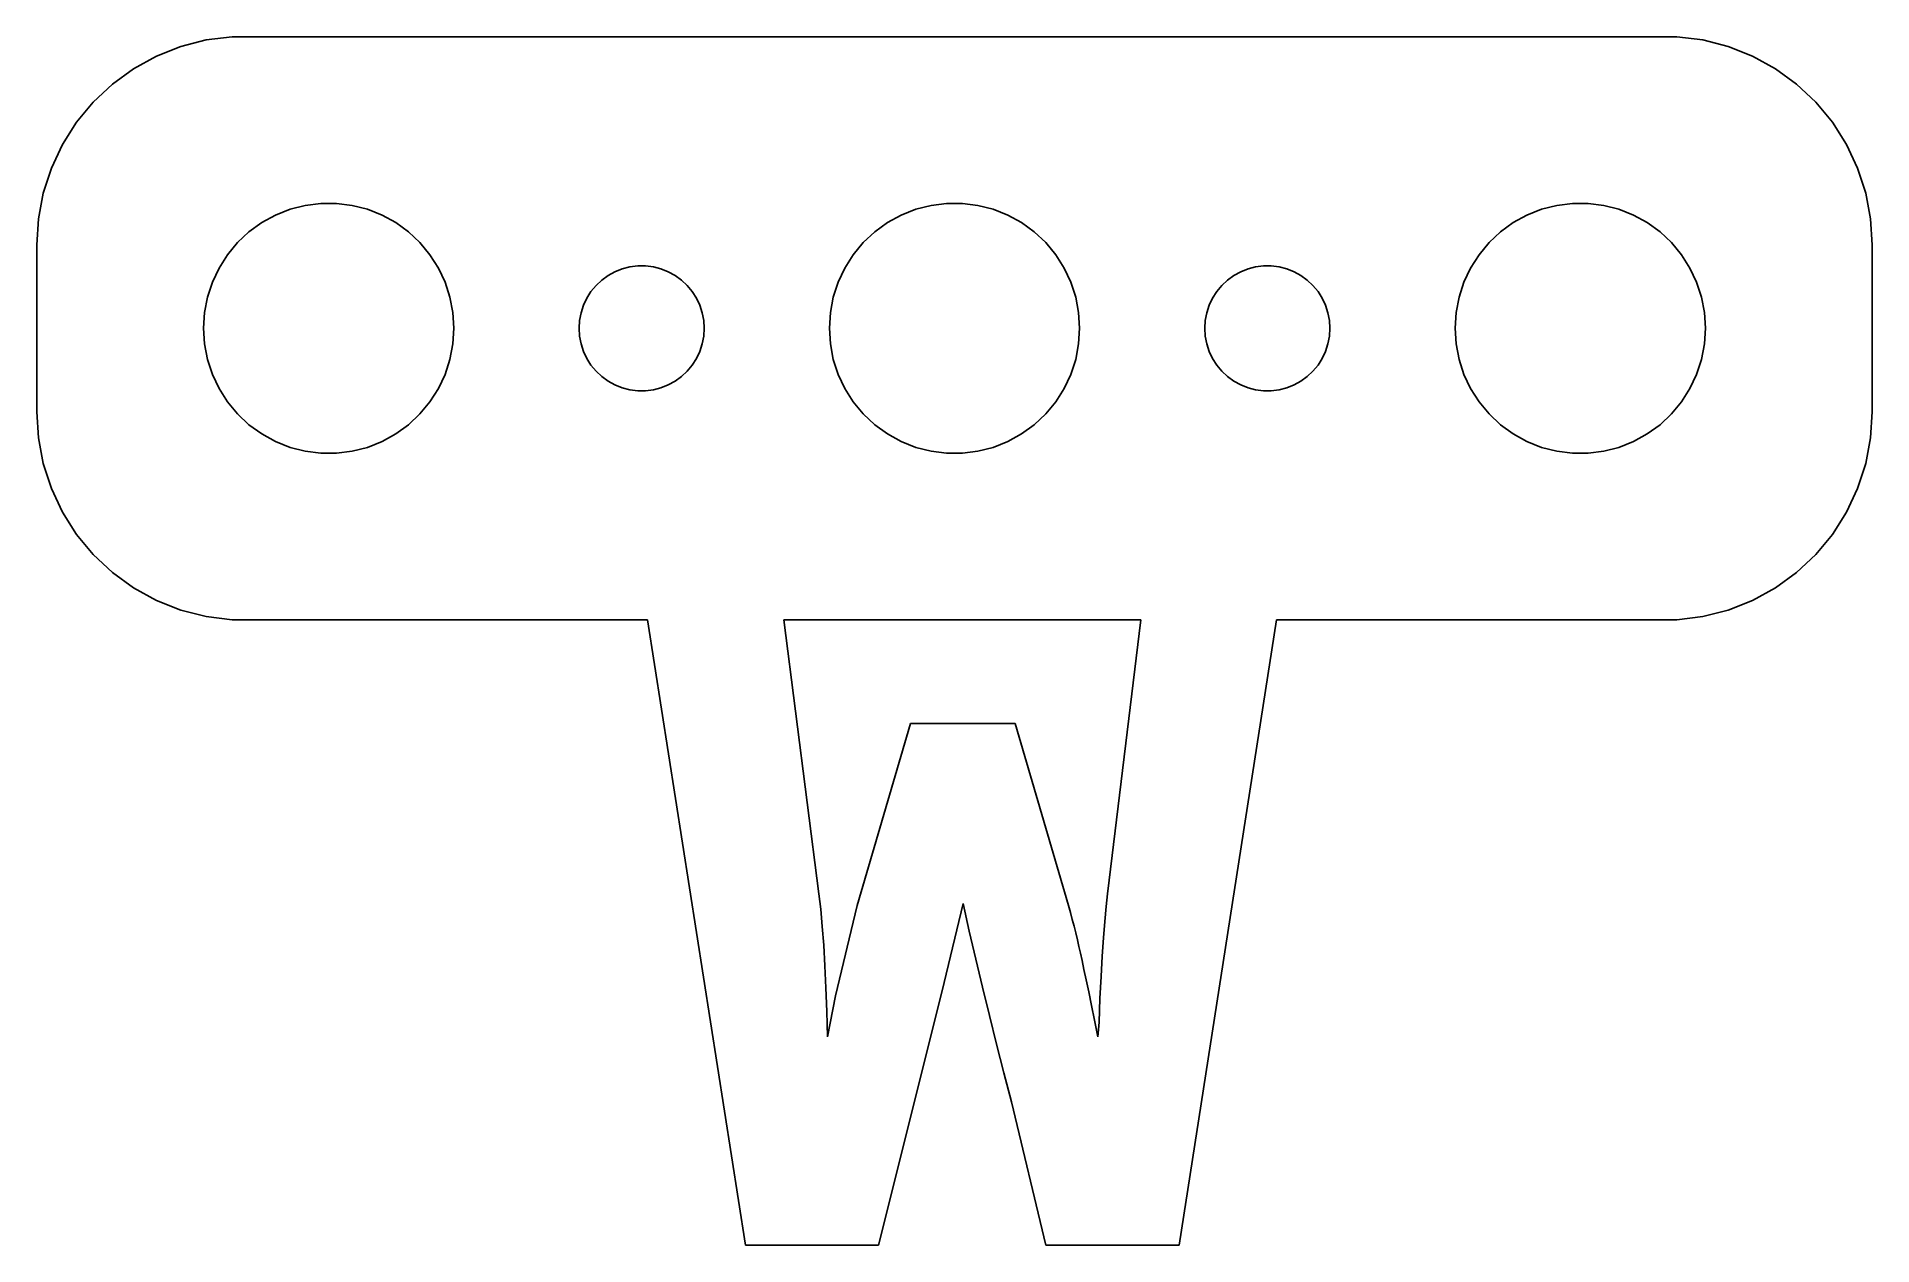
# Model space of a CAD drawing. Header units: metres. Extents: x -22 to 22, y -22 to 7.
import ezdxf

# ---------------------------------------------------------------- set-up
doc = ezdxf.new("R2010")
doc.units = ezdxf.units.M

msp = doc.modelspace()

# ---------------------------------------------------------------- linework, layer by layer
for p, q in [((-18.5451, 6.75528), (-19.1289, 6.52412)), ((-17.9369, 6.91142), (-18.5451, 6.75528)), ((-17.3139, 6.99013), (-17.9369, 6.91142)), ((17.3139, 6.99013), (-17.3139, 6.99013)), ((17.9369, 6.91142), (17.3139, 6.99013)), ((18.5451, 6.75528), (17.9369, 6.91142)), ((19.1289, 6.52412), (18.5451, 6.75528)), ((-19.6791, 6.22163), (-20.1871, 5.85255)), ((-19.1289, 6.52412), (-19.6791, 6.22163)), ((19.6791, 6.22163), (19.1289, 6.52412)), ((20.1871, 5.85255), (19.6791, 6.22163)), ((-20.1871, 5.85255), (-20.6448, 5.42273)), ((20.6448, 5.42273), (20.1871, 5.85255)), ((-20.6448, 5.42273), (-21.0451, 4.93892)), ((21.0451, 4.93892), (20.6448, 5.42273)), ((-21.0451, 4.93892), (-21.3815, 4.40877)), ((21.3815, 4.40877), (21.0451, 4.93892)), ((-21.3815, 4.40877), (-21.6489, 3.84062)), ((21.6489, 3.84062), (21.3815, 4.40877)), ((-21.6489, 3.84062), (-21.8429, 3.24344)), ((21.8429, 3.24344), (21.6489, 3.84062)), ((-21.8429, 3.24344), (-21.9606, 2.62666)), ((21.9606, 2.62666), (21.8429, 3.24344)), ((-16.6075, 2.53297), (-16.2773, 2.71448)), ((-16.2773, 2.71448), (-15.927, 2.85316)), ((-15.927, 2.85316), (-15.5621, 2.94685)), ((-15.5621, 2.94685), (-15.1884, 2.99408)), ((-15.1884, 2.99408), (-14.8116, 2.99408)), ((-14.8116, 2.99408), (-14.4379, 2.94685)), ((-14.4379, 2.94685), (-14.0729, 2.85316)), ((-14.0729, 2.85316), (-13.7227, 2.71448)), ((-13.7227, 2.71448), (-13.3925, 2.53297)), ((-1.60747, 2.53297), (-1.27733, 2.71448)), ((-1.27733, 2.71448), (-0.927048, 2.85316)), ((-0.927048, 2.85316), (-0.562134, 2.94685)), ((-0.562134, 2.94685), (-0.18837, 2.99408)), ((-0.18837, 2.99408), (0.18837, 2.99408)), ((0.18837, 2.99408), (0.562134, 2.94685)), ((0.562134, 2.94685), (0.927048, 2.85316)), ((0.927048, 2.85316), (1.27733, 2.71448)), ((1.27733, 2.71448), (1.60747, 2.53297)), ((13.3925, 2.53297), (13.7227, 2.71448)), ((13.7227, 2.71448), (14.0729, 2.85316)), ((14.0729, 2.85316), (14.4379, 2.94685)), ((14.4379, 2.94685), (14.8116, 2.99408)), ((14.8116, 2.99408), (15.1884, 2.99408)), ((15.1884, 2.99408), (15.5621, 2.94685)), ((15.5621, 2.94685), (15.927, 2.85316)), ((15.927, 2.85316), (16.2773, 2.71448)), ((16.2773, 2.71448), (16.6075, 2.53297)), ((-21.9606, 2.62666), (-22, 2)), ((-17.1869, 2.05363), (-16.9123, 2.31154)), ((-16.9123, 2.31154), (-16.6075, 2.53297)), ((-13.3925, 2.53297), (-13.0877, 2.31154)), ((-13.0877, 2.31154), (-12.8131, 2.05363)), ((-2.1869, 2.05363), (-1.91226, 2.31154)), ((-1.91226, 2.31154), (-1.60747, 2.53297)), ((1.60747, 2.53297), (1.91226, 2.31154)), ((1.91226, 2.31154), (2.1869, 2.05363)), ((12.8131, 2.05363), (13.0877, 2.31154)), ((13.0877, 2.31154), (13.3925, 2.53297)), ((16.6075, 2.53297), (16.9123, 2.31154)), ((16.9123, 2.31154), (17.1869, 2.05363)), ((22, 2), (21.9606, 2.62666)), ((-22, 2), (-22, -2)), ((-17.6289, 1.44525), (-17.427, 1.76335)), ((-17.427, 1.76335), (-17.1869, 2.05363)), ((-12.8131, 2.05363), (-12.5729, 1.76335)), ((-12.5729, 1.76335), (-12.3711, 1.44525)), ((-2.62891, 1.44525), (-2.42705, 1.76335)), ((-2.42705, 1.76335), (-2.1869, 2.05363)), ((2.1869, 2.05363), (2.42705, 1.76335)), ((2.42705, 1.76335), (2.62891, 1.44525)), ((12.3711, 1.44525), (12.5729, 1.76335)), ((12.5729, 1.76335), (12.8131, 2.05363)), ((17.1869, 2.05363), (17.427, 1.76335)), ((17.427, 1.76335), (17.6289, 1.44525)), ((22, -2), (22, 2)), ((-17.7893, 1.10437), (-17.6289, 1.44525)), ((-12.3711, 1.44525), (-12.2107, 1.10437)), ((-8.30373, 1.26648), (-8.13866, 1.35724)), ((-8.13866, 1.35724), (-7.96352, 1.42657)), ((-7.96352, 1.42657), (-7.78107, 1.47342)), ((-7.78107, 1.47342), (-7.59418, 1.49704)), ((-7.59418, 1.49704), (-7.40581, 1.49704)), ((-7.40581, 1.49704), (-7.21892, 1.47342)), ((-7.21892, 1.47342), (-7.03647, 1.42657)), ((-7.03647, 1.42657), (-6.86133, 1.35724)), ((-6.86133, 1.35724), (-6.69626, 1.26648)), ((-2.78932, 1.10437), (-2.62891, 1.44525)), ((2.62891, 1.44525), (2.78932, 1.10437)), ((6.69626, 1.26648), (6.86133, 1.35724)), ((6.86133, 1.35724), (7.03647, 1.42657)), ((7.03647, 1.42657), (7.21892, 1.47342)), ((7.21892, 1.47342), (7.40581, 1.49704)), ((7.40581, 1.49704), (7.59418, 1.49704)), ((7.59418, 1.49704), (7.78107, 1.47342)), ((7.78107, 1.47342), (7.96352, 1.42657)), ((7.96352, 1.42657), (8.13866, 1.35724)), ((8.13866, 1.35724), (8.30373, 1.26648)), ((12.2107, 1.10437), (12.3711, 1.44525)), ((17.6289, 1.44525), (17.7893, 1.10437)), ((-17.9057, 0.746063), (-17.7893, 1.10437)), ((-12.2107, 1.10437), (-12.0942, 0.746063)), ((-8.81445, 0.722626), (-8.71352, 0.881668)), ((-8.71352, 0.881668), (-8.59344, 1.02681)), ((-8.59344, 1.02681), (-8.45613, 1.15576)), ((-8.45613, 1.15576), (-8.30373, 1.26648)), ((-6.69626, 1.26648), (-6.54385, 1.15576)), ((-6.54385, 1.15576), (-6.40654, 1.02681)), ((-6.40654, 1.02681), (-6.28647, 0.881668)), ((-6.28647, 0.881668), (-6.18553, 0.722626)), ((-2.90575, 0.746063), (-2.78932, 1.10437)), ((2.78932, 1.10437), (2.90575, 0.746063)), ((6.18553, 0.722626), (6.28647, 0.881668)), ((6.28647, 0.881668), (6.40654, 1.02681)), ((6.40654, 1.02681), (6.54385, 1.15576)), ((6.54385, 1.15576), (6.69626, 1.26648)), ((8.30373, 1.26648), (8.45613, 1.15576)), ((8.45613, 1.15576), (8.59344, 1.02681)), ((8.59344, 1.02681), (8.71352, 0.881668)), ((8.71352, 0.881668), (8.81445, 0.722626)), ((12.0942, 0.746063), (12.2107, 1.10437)), ((17.7893, 1.10437), (17.9057, 0.746063)), ((-17.9763, 0.375992), (-17.9057, 0.746063)), ((-12.0942, 0.746063), (-12.0237, 0.375992)), ((-8.95287, 0.373032), (-8.89465, 0.552185)), ((-8.89465, 0.552185), (-8.81445, 0.722626)), ((-6.18553, 0.722626), (-6.10533, 0.552185)), ((-6.10533, 0.552185), (-6.04712, 0.373032)), ((-2.97633, 0.375992), (-2.90575, 0.746063)), ((2.90575, 0.746063), (2.97633, 0.375992)), ((6.04712, 0.373032), (6.10533, 0.552185)), ((6.10533, 0.552185), (6.18553, 0.722626)), ((8.81445, 0.722626), (8.89465, 0.552185)), ((8.89465, 0.552185), (8.95287, 0.373032)), ((12.0237, 0.375992), (12.0942, 0.746063)), ((17.9057, 0.746063), (17.9763, 0.375992)), ((-18, 0), (-17.9763, 0.375992)), ((-17.9763, -0.375992), (-18, 0)), ((-12.0237, 0.375992), (-12, 0)), ((-12, 0), (-12.0237, -0.375992)), ((-9, 0), (-8.98816, 0.187988)), ((-8.98816, -0.187988), (-9, 0)), ((-8.98816, 0.187988), (-8.95287, 0.373032)), ((-6.04712, 0.373032), (-6.01183, 0.187988)), ((-6.01183, 0.187988), (-6, 0)), ((-6, 0), (-6.01183, -0.187988)), ((-3, 0), (-2.97633, 0.375992)), ((-2.97633, -0.375992), (-3, 0)), ((2.97633, 0.375992), (3, 0)), ((3, 0), (2.97633, -0.375992)), ((6, 0), (6.01183, 0.187988)), ((6.01183, -0.187988), (6, 0)), ((6.01183, 0.187988), (6.04712, 0.373032)), ((8.95287, 0.373032), (8.98816, 0.187988)), ((8.98816, 0.187988), (9, 0)), ((9, 0), (8.98816, -0.187988)), ((12, 0), (12.0237, 0.375992)), ((12.0237, -0.375992), (12, 0)), ((17.9763, 0.375992), (18, 0)), ((18, 0), (17.9763, -0.375992)), ((-17.9057, -0.746063), (-17.9763, -0.375992)), ((-12.0237, -0.375992), (-12.0942, -0.746063)), ((-8.95287, -0.373032), (-8.98816, -0.187988)), ((-8.89465, -0.552185), (-8.95287, -0.373032)), ((-6.04712, -0.373032), (-6.10533, -0.552185)), ((-6.01183, -0.187988), (-6.04712, -0.373032)), ((-2.90575, -0.746063), (-2.97633, -0.375992)), ((2.97633, -0.375992), (2.90575, -0.746063)), ((6.04712, -0.373032), (6.01183, -0.187988)), ((6.10533, -0.552185), (6.04712, -0.373032)), ((8.95287, -0.373032), (8.89465, -0.552185)), ((8.98816, -0.187988), (8.95287, -0.373032)), ((12.0942, -0.746063), (12.0237, -0.375992)), ((17.9763, -0.375992), (17.9057, -0.746063)), ((-17.7893, -1.10437), (-17.9057, -0.746063)), ((-12.0942, -0.746063), (-12.2107, -1.10437)), ((-8.81445, -0.722626), (-8.89465, -0.552185)), ((-8.71352, -0.881668), (-8.81445, -0.722626)), ((-6.18553, -0.722626), (-6.28647, -0.881668)), ((-6.10533, -0.552185), (-6.18553, -0.722626)), ((-2.78932, -1.10437), (-2.90575, -0.746063)), ((2.90575, -0.746063), (2.78932, -1.10437)), ((6.18553, -0.722626), (6.10533, -0.552185)), ((6.28647, -0.881668), (6.18553, -0.722626)), ((8.81445, -0.722626), (8.71352, -0.881668)), ((8.89465, -0.552185), (8.81445, -0.722626)), ((12.2107, -1.10437), (12.0942, -0.746063)), ((17.9057, -0.746063), (17.7893, -1.10437)), ((-17.6289, -1.44525), (-17.7893, -1.10437)), ((-12.2107, -1.10437), (-12.3711, -1.44525)), ((-8.59344, -1.02681), (-8.71352, -0.881668)), ((-8.45613, -1.15576), (-8.59344, -1.02681)), ((-8.30373, -1.26648), (-8.45613, -1.15576)), ((-8.13866, -1.35724), (-8.30373, -1.26648)), ((-6.69626, -1.26648), (-6.86133, -1.35724)), ((-6.54385, -1.15576), (-6.69626, -1.26648)), ((-6.40654, -1.02681), (-6.54385, -1.15576)), ((-6.28647, -0.881668), (-6.40654, -1.02681)), ((-2.62891, -1.44525), (-2.78932, -1.10437)), ((2.78932, -1.10437), (2.62891, -1.44525)), ((6.40654, -1.02681), (6.28647, -0.881668)), ((6.54385, -1.15576), (6.40654, -1.02681)), ((6.69626, -1.26648), (6.54385, -1.15576)), ((6.86133, -1.35724), (6.69626, -1.26648)), ((8.30373, -1.26648), (8.13866, -1.35724)), ((8.45613, -1.15576), (8.30373, -1.26648)), ((8.59344, -1.02681), (8.45613, -1.15576)), ((8.71352, -0.881668), (8.59344, -1.02681)), ((12.3711, -1.44525), (12.2107, -1.10437)), ((17.7893, -1.10437), (17.6289, -1.44525)), ((-17.427, -1.76335), (-17.6289, -1.44525)), ((-12.3711, -1.44525), (-12.5729, -1.76335)), ((-7.96352, -1.42657), (-8.13866, -1.35724)), ((-7.78107, -1.47342), (-7.96352, -1.42657)), ((-7.59418, -1.49704), (-7.78107, -1.47342)), ((-7.40581, -1.49704), (-7.59418, -1.49704)), ((-7.21892, -1.47342), (-7.40581, -1.49704)), ((-7.03647, -1.42657), (-7.21892, -1.47342)), ((-6.86133, -1.35724), (-7.03647, -1.42657)), ((-2.42705, -1.76335), (-2.62891, -1.44525)), ((2.62891, -1.44525), (2.42705, -1.76335)), ((7.03647, -1.42657), (6.86133, -1.35724)), ((7.21892, -1.47342), (7.03647, -1.42657)), ((7.40581, -1.49704), (7.21892, -1.47342)), ((7.59418, -1.49704), (7.40581, -1.49704)), ((7.78107, -1.47342), (7.59418, -1.49704)), ((7.96352, -1.42657), (7.78107, -1.47342)), ((8.13866, -1.35724), (7.96352, -1.42657)), ((12.5729, -1.76335), (12.3711, -1.44525)), ((17.6289, -1.44525), (17.427, -1.76335)), ((-22, -2), (-21.9606, -2.62666)), ((-17.1869, -2.05363), (-17.427, -1.76335)), ((-16.9123, -2.31154), (-17.1869, -2.05363)), ((-12.8131, -2.05363), (-13.0877, -2.31154)), ((-12.5729, -1.76335), (-12.8131, -2.05363)), ((-2.1869, -2.05363), (-2.42705, -1.76335)), ((-1.91226, -2.31154), (-2.1869, -2.05363)), ((2.1869, -2.05363), (1.91226, -2.31154)), ((2.42705, -1.76335), (2.1869, -2.05363)), ((12.8131, -2.05363), (12.5729, -1.76335)), ((13.0877, -2.31154), (12.8131, -2.05363)), ((17.1869, -2.05363), (16.9123, -2.31154)), ((17.427, -1.76335), (17.1869, -2.05363)), ((21.9606, -2.62666), (22, -2)), ((-21.9606, -2.62666), (-21.8429, -3.24344)), ((-16.6075, -2.53297), (-16.9123, -2.31154)), ((-16.2773, -2.71448), (-16.6075, -2.53297)), ((-13.3925, -2.53297), (-13.7227, -2.71448)), ((-13.0877, -2.31154), (-13.3925, -2.53297)), ((-1.60747, -2.53297), (-1.91226, -2.31154)), ((-1.27733, -2.71448), (-1.60747, -2.53297)), ((1.60747, -2.53297), (1.27733, -2.71448)), ((1.91226, -2.31154), (1.60747, -2.53297)), ((13.3925, -2.53297), (13.0877, -2.31154)), ((13.7227, -2.71448), (13.3925, -2.53297)), ((16.6075, -2.53297), (16.2773, -2.71448)), ((16.9123, -2.31154), (16.6075, -2.53297)), ((21.8429, -3.24344), (21.9606, -2.62666)), ((-15.927, -2.85316), (-16.2773, -2.71448)), ((-15.5621, -2.94685), (-15.927, -2.85316)), ((-15.1884, -2.99408), (-15.5621, -2.94685)), ((-14.8116, -2.99408), (-15.1884, -2.99408)), ((-14.4379, -2.94685), (-14.8116, -2.99408)), ((-14.0729, -2.85316), (-14.4379, -2.94685)), ((-13.7227, -2.71448), (-14.0729, -2.85316)), ((-0.927048, -2.85316), (-1.27733, -2.71448)), ((-0.562134, -2.94685), (-0.927048, -2.85316)), ((-0.18837, -2.99408), (-0.562134, -2.94685)), ((0.18837, -2.99408), (-0.18837, -2.99408)), ((0.562134, -2.94685), (0.18837, -2.99408)), ((0.927048, -2.85316), (0.562134, -2.94685)), ((1.27733, -2.71448), (0.927048, -2.85316)), ((14.0729, -2.85316), (13.7227, -2.71448)), ((14.4379, -2.94685), (14.0729, -2.85316)), ((14.8116, -2.99408), (14.4379, -2.94685)), ((15.1884, -2.99408), (14.8116, -2.99408)), ((15.5621, -2.94685), (15.1884, -2.99408)), ((15.927, -2.85316), (15.5621, -2.94685)), ((16.2773, -2.71448), (15.927, -2.85316)), ((-21.8429, -3.24344), (-21.6489, -3.84062)), ((21.6489, -3.84062), (21.8429, -3.24344)), ((-21.6489, -3.84062), (-21.3815, -4.40877)), ((21.3815, -4.40877), (21.6489, -3.84062)), ((-21.3815, -4.40877), (-21.0451, -4.93892)), ((21.0451, -4.93892), (21.3815, -4.40877)), ((-21.0451, -4.93892), (-20.6448, -5.42273)), ((20.6448, -5.42273), (21.0451, -4.93892)), ((-20.6448, -5.42273), (-20.1871, -5.85255)), ((20.1871, -5.85255), (20.6448, -5.42273)), ((-20.1871, -5.85255), (-19.6791, -6.22163)), ((19.6791, -6.22163), (20.1871, -5.85255)), ((-19.6791, -6.22163), (-19.1289, -6.52412)), ((-19.1289, -6.52412), (-18.5451, -6.75528)), ((18.5451, -6.75528), (19.1289, -6.52412)), ((19.1289, -6.52412), (19.6791, -6.22163)), ((-18.5451, -6.75528), (-17.9369, -6.91142)), ((-17.9369, -6.91142), (-17.3139, -6.99013)), ((-17.3139, -6.99013), (-7.35857, -6.99013)), ((-7.35857, -6.99013), (-5.01385, -21.9812)), ((-3.24857, -13.5549), (-4.08932, -6.99013)), ((-4.08932, -6.99013), (4.46365, -6.99013)), ((4.46365, -6.99013), (3.67026, -13.5549)), ((5.38388, -21.9812), (7.71761, -6.99013)), ((7.71761, -6.99013), (17.3139, -6.99013)), ((17.3139, -6.99013), (17.9369, -6.91142)), ((17.9369, -6.91142), (18.5451, -6.75528)), ((-1.05824, -9.4705), (-2.33391, -13.8382)), ((1.4541, -9.4705), (-1.05824, -9.4705)), ((2.72977, -13.8382), (1.4541, -9.4705)), ((-3.20648, -13.9278), (-3.24857, -13.5549)), ((3.67026, -13.5549), (3.63451, -13.8639)), ((-3.16861, -14.3396), (-3.20648, -13.9278)), ((-2.33391, -13.8382), (-2.8492, -16.0029)), ((-0.246567, -15.6808), (0.204468, -13.7867)), ((0.204468, -13.7867), (0.354324, -14.4517)), ((2.77667, -14.0035), (2.72977, -13.8382)), ((2.82175, -14.168), (2.77667, -14.0035)), ((3.63451, -13.8639), (3.60086, -14.2165)), ((-3.13495, -14.7903), (-3.16861, -14.3396)), ((0.354324, -14.4517), (0.509445, -15.1214)), ((2.86497, -14.3317), (2.82175, -14.168)), ((2.90636, -14.4946), (2.86497, -14.3317)), ((2.94592, -14.6567), (2.90636, -14.4946)), ((3.60086, -14.2165), (3.56931, -14.6127)), ((-3.1055, -15.2798), (-3.13495, -14.7903)), ((2.98364, -14.8181), (2.94592, -14.6567)), ((3.01952, -14.9786), (2.98364, -14.8181)), ((3.56931, -14.6127), (3.53986, -15.0526)), ((-3.08026, -15.8084), (-3.1055, -15.2798)), ((0.509445, -15.1214), (0.669846, -15.7959)), ((3.05807, -15.1568), (3.01952, -14.9786)), ((3.10371, -15.3709), (3.05807, -15.1568)), ((3.15645, -15.6211), (3.10371, -15.3709)), ((3.53986, -15.0526), (3.51251, -15.5362)), ((-3.05923, -16.3758), (-3.08026, -15.8084)), ((-0.813538, -17.9612), (-0.246567, -15.6808)), ((0.669846, -15.7959), (0.835495, -16.4751)), ((3.21628, -15.9073), (3.15645, -15.6211)), ((3.51251, -15.5362), (3.48726, -16.0634)), ((-2.8492, -16.0029), (-3.04242, -16.9821)), ((3.28319, -16.2296), (3.21628, -15.9073)), ((3.35719, -16.5879), (3.28319, -16.2296)), ((3.48726, -16.0634), (3.46411, -16.6343)), ((-3.04242, -16.9821), (-3.05923, -16.3758)), ((0.835495, -16.4751), (1.00641, -17.159)), ((3.43828, -16.9821), (3.35719, -16.5879)), ((3.46411, -16.6343), (3.43828, -16.9821)), ((1.00641, -17.159), (1.1826, -17.8477)), ((-1.81844, -21.9812), (-0.813538, -17.9612)), ((1.1826, -17.8477), (1.36404, -18.5411)), ((1.36404, -18.5411), (2.18864, -21.9812)), ((-5.01385, -21.9812), (-1.81844, -21.9812)), ((2.18864, -21.9812), (5.38388, -21.9812))]:
    msp.add_line(p, q)

doc.saveas('drawing.dxf')
